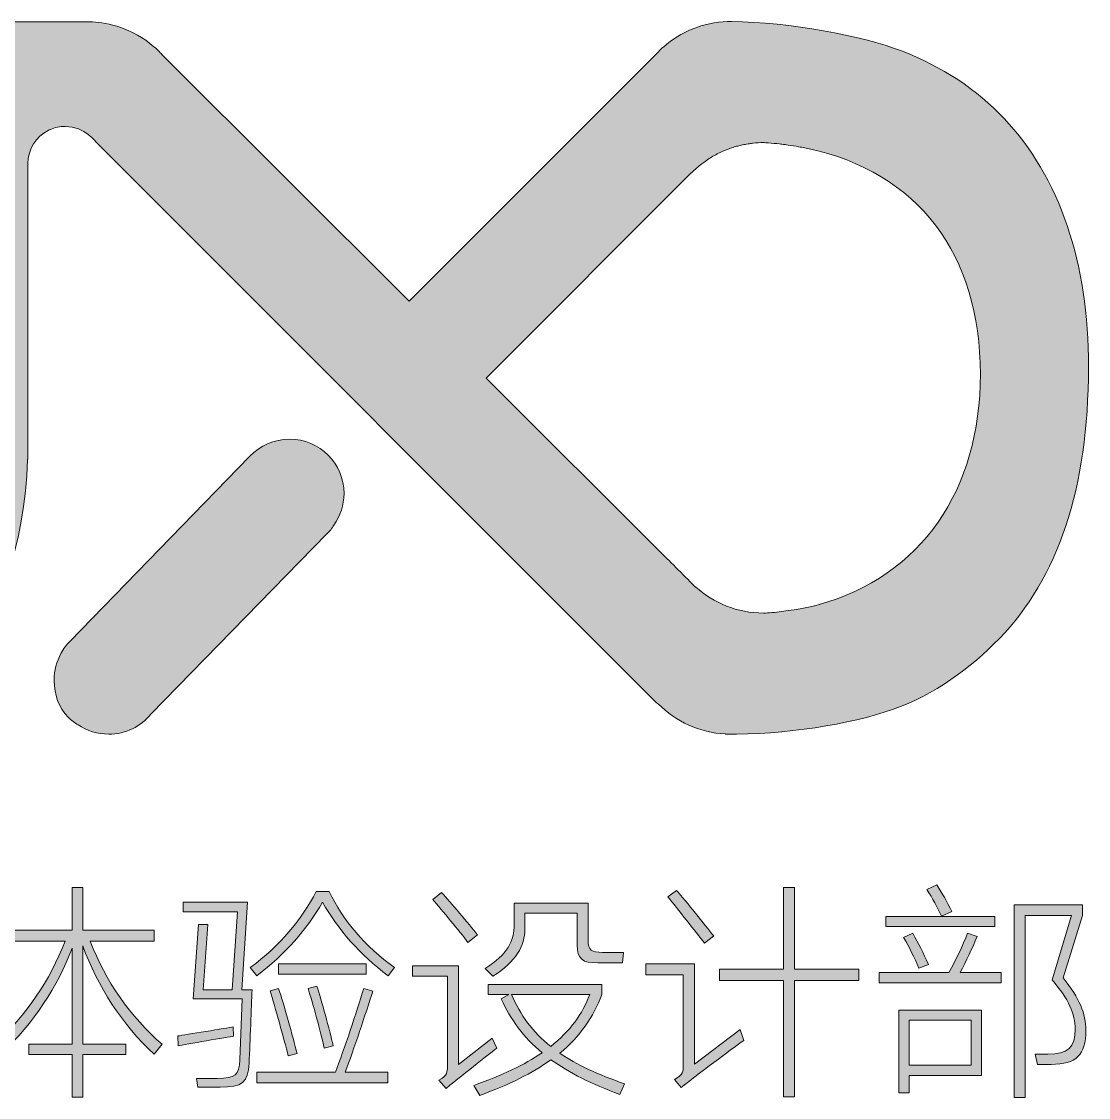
# Model space of a CAD drawing. Extents: x 96704 to 336282, y 34580 to 122302.
# Drawn here: x 186195 to 187208, y 65577 to 66597 of the extents above; entities that cross this region are included whole.
import ezdxf

# ---------------------------------------------------------------- set-up
doc = ezdxf.new("R2010")
doc.units = 0
doc.header["$LTSCALE"] = 1000
doc.header["$MEASUREMENT"] = 0
doc.layers.add('_U+56FE_U+5C42 1', color=7, linetype='Continuous')

# ---------------------------------------------------------------- blocks, each defined once
blk = doc.blocks.new('block 3')
at = {"layer": '_U+56FE_U+5C42 1'}
h = blk.add_hatch(color=251, dxfattribs=at)
h.dxf.hatch_style = 2
edge = h.paths.add_edge_path()
edge.add_spline(control_points=[(94.474, -162.055), (94.179, -162.605), (93.86, -163.107), (93.518, -163.545), (93.518, -163.545), (93.359, -163.13), (93.359, -163.13), (94.044, -162.23), (94.713, -160.851), (95.12, -159.481), (95.12, -159.481), (95.494, -159.545), (95.494, -159.545), (95.311, -160.15), (95.096, -160.748), (94.841, -161.306), (94.841, -161.306), (94.841, -166.525), (94.841, -166.525), (94.841, -166.525), (94.474, -166.525), (94.474, -166.525), (94.474, -166.525), (94.474, -162.055), (94.474, -162.055)], knot_values=[0, 0, 0, 0, 1, 1, 1, 2, 2, 2, 3, 3, 3, 4, 4, 4, 5, 5, 5, 6, 6, 6, 7, 7, 7, 8, 8, 8, 8], degree=3, periodic=0)
edge = h.paths.add_edge_path()
edge.add_spline(control_points=[(97.709, -165.115), (97.709, -165.115), (96.227, -165.115), (96.227, -165.115), (96.227, -165.115), (96.227, -164.764), (96.227, -164.764), (96.227, -164.764), (97.709, -164.764), (97.709, -164.764), (97.709, -164.764), (97.709, -161.481), (97.709, -161.481), (97.199, -162.844), (96.442, -163.975), (95.271, -165.123), (95.271, -165.123), (95.048, -164.788), (95.048, -164.788), (96.187, -163.728), (96.936, -162.612), (97.47, -161.25), (97.47, -161.25), (95.462, -161.25), (95.462, -161.25), (95.462, -161.25), (95.462, -160.875), (95.462, -160.875), (95.462, -160.875), (97.709, -160.875), (97.709, -160.875), (97.709, -160.875), (97.709, -159.409), (97.709, -159.409), (97.709, -159.409), (98.076, -159.409), (98.076, -159.409), (98.076, -159.409), (98.076, -160.875), (98.076, -160.875), (98.076, -160.875), (100.514, -160.875), (100.514, -160.875), (100.514, -160.875), (100.514, -161.25), (100.514, -161.25), (100.514, -161.25), (98.331, -161.25), (98.331, -161.25), (98.849, -162.612), (99.709, -163.832), (100.785, -164.772), (100.785, -164.772), (100.514, -165.107), (100.514, -165.107), (99.43, -164.111), (98.57, -162.78), (98.076, -161.409), (98.076, -161.409), (98.076, -164.764), (98.076, -164.764), (98.076, -164.764), (99.542, -164.764), (99.542, -164.764), (99.542, -164.764), (99.542, -165.115), (99.542, -165.115), (99.542, -165.115), (98.076, -165.115), (98.076, -165.115), (98.076, -165.115), (98.076, -166.581), (98.076, -166.581), (98.076, -166.581), (97.709, -166.581), (97.709, -166.581), (97.709, -166.581), (97.709, -165.115), (97.709, -165.115)], knot_values=[0, 0, 0, 0, 1, 1, 1, 2, 2, 2, 3, 3, 3, 4, 4, 4, 5, 5, 5, 6, 6, 6, 7, 7, 7, 8, 8, 8, 9, 9, 9, 10, 10, 10, 11, 11, 11, 12, 12, 12, 13, 13, 13, 14, 14, 14, 15, 15, 15, 16, 16, 16, 17, 17, 17, 18, 18, 18, 19, 19, 19, 20, 20, 20, 21, 21, 21, 22, 22, 22, 23, 23, 23, 24, 24, 24, 25, 25, 25, 26, 26, 26, 26], degree=3, periodic=0)
h = blk.add_hatch(color=251, dxfattribs=at)
h.dxf.hatch_style = 2
edge = h.paths.add_edge_path()
edge.add_spline(control_points=[(101.335, -164.82), (101.335, -164.82), (101.319, -164.485), (101.319, -164.485), (101.558, -164.453), (103.017, -164.214), (103.216, -164.174), (103.216, -164.174), (103.232, -164.493), (103.232, -164.493), (103.056, -164.517), (101.566, -164.78), (101.335, -164.82)], knot_values=[0, 0, 0, 0, 1, 1, 1, 2, 2, 2, 3, 3, 3, 4, 4, 4, 4], degree=3, periodic=0)
edge = h.paths.add_edge_path()
edge.add_spline(control_points=[(102.682, -165.935), (103.28, -165.935), (103.431, -165.824), (103.439, -165.306), (103.439, -165.306), (103.527, -163.218), (103.527, -163.218), (103.527, -163.218), (101.853, -163.218), (101.853, -163.218), (101.853, -163.218), (102.028, -160.676), (102.028, -160.676), (102.028, -160.676), (102.347, -160.676), (102.347, -160.676), (102.347, -160.676), (102.188, -162.907), (102.188, -162.907), (102.188, -162.907), (103.184, -162.907), (103.184, -162.907), (103.184, -162.907), (103.367, -160.246), (103.367, -160.246), (103.367, -160.246), (101.503, -160.246), (101.503, -160.246), (101.503, -160.246), (101.503, -159.919), (101.503, -159.919), (101.503, -159.919), (103.702, -159.919), (103.702, -159.919), (103.702, -159.919), (103.511, -162.907), (103.511, -162.907), (103.511, -162.907), (103.861, -162.907), (103.861, -162.907), (103.837, -163.505), (103.797, -164.652), (103.758, -165.417), (103.734, -166.079), (103.519, -166.238), (102.77, -166.238), (102.77, -166.238), (102.013, -166.238), (102.013, -166.238), (102.013, -166.238), (101.957, -165.935), (101.957, -165.935), (101.957, -165.935), (102.682, -165.935), (102.682, -165.935)], knot_values=[0, 0, 0, 0, 1, 1, 1, 2, 2, 2, 3, 3, 3, 4, 4, 4, 5, 5, 5, 6, 6, 6, 7, 7, 7, 8, 8, 8, 9, 9, 9, 10, 10, 10, 11, 11, 11, 12, 12, 12, 13, 13, 13, 14, 14, 14, 15, 15, 15, 16, 16, 16, 17, 17, 17, 18, 18, 18, 18], degree=3, periodic=0)
edge = h.paths.add_edge_path()
edge.add_spline(control_points=[(106.268, -159.919), (105.718, -160.86), (105.009, -161.688), (104.021, -162.429), (104.021, -162.429), (103.797, -162.15), (103.797, -162.15), (104.817, -161.393), (105.559, -160.525), (106.053, -159.545), (106.053, -159.545), (106.491, -159.545), (106.491, -159.545), (106.977, -160.565), (107.726, -161.417), (108.73, -162.15), (108.73, -162.15), (108.515, -162.429), (108.515, -162.429), (107.535, -161.696), (106.818, -160.867), (106.268, -159.919)], knot_values=[0, 0, 0, 0, 1, 1, 1, 2, 2, 2, 3, 3, 3, 4, 4, 4, 5, 5, 5, 6, 6, 6, 7, 7, 7, 7], degree=3, periodic=0)
edge = h.paths.add_edge_path()
edge.add_spline(control_points=[(107.049, -165.728), (107.049, -165.728), (108.507, -165.728), (108.507, -165.728), (108.507, -165.728), (108.507, -166.087), (108.507, -166.087), (108.507, -166.087), (104.021, -166.087), (104.021, -166.087), (104.021, -166.087), (104.021, -165.728), (104.021, -165.728), (104.021, -165.728), (106.714, -165.728), (106.714, -165.728), (107.017, -164.907), (107.431, -163.688), (107.678, -162.859), (107.678, -162.859), (107.989, -162.955), (107.989, -162.955), (107.742, -163.72), (107.336, -164.947), (107.049, -165.728)], knot_values=[0, 0, 0, 0, 1, 1, 1, 2, 2, 2, 3, 3, 3, 4, 4, 4, 5, 5, 5, 6, 6, 6, 7, 7, 7, 8, 8, 8, 8], degree=3, periodic=0)
edge = h.paths.add_edge_path()
edge.add_spline(control_points=[(104.483, -162.947), (104.483, -162.947), (104.77, -162.859), (104.77, -162.859), (104.945, -163.409), (105.256, -164.501), (105.399, -165.083), (105.399, -165.083), (105.096, -165.17), (105.096, -165.17), (104.953, -164.581), (104.642, -163.489), (104.483, -162.947)], knot_values=[0, 0, 0, 0, 1, 1, 1, 2, 2, 2, 3, 3, 3, 4, 4, 4, 4], degree=3, periodic=0)
h.paths.add_polyline_path([(104.77, -162.373), (104.77, -162.023), (107.766, -162.023), (107.766, -162.373)])
edge = h.paths.add_edge_path()
edge.add_spline(control_points=[(105.774, -162.859), (105.774, -162.859), (106.077, -162.78), (106.077, -162.78), (106.236, -163.266), (106.507, -164.278), (106.634, -164.82), (106.634, -164.82), (106.331, -164.899), (106.331, -164.899), (106.204, -164.358), (105.941, -163.369), (105.774, -162.859)], knot_values=[0, 0, 0, 0, 1, 1, 1, 2, 2, 2, 3, 3, 3, 4, 4, 4, 4], degree=3, periodic=0)
h = blk.add_hatch(color=251, dxfattribs=at)
h.dxf.hatch_style = 2
edge = h.paths.add_edge_path()
edge.add_spline(control_points=[(118.532, -166.246), (118.532, -166.246), (118.293, -165.975), (118.293, -165.975), (118.596, -165.824), (118.596, -165.68), (118.596, -165.505), (118.596, -165.505), (118.596, -162.397), (118.596, -162.397), (118.596, -162.397), (117.321, -162.397), (117.321, -162.397), (117.321, -162.397), (117.321, -162.023), (117.321, -162.023), (117.321, -162.023), (118.978, -162.023), (118.978, -162.023), (118.978, -162.023), (118.978, -165.449), (118.978, -165.449), (118.978, -165.449), (120.54, -164.27), (120.54, -164.27), (120.54, -164.27), (120.667, -164.637), (120.667, -164.637), (120.42, -164.82), (119.305, -165.625), (118.532, -166.246)], knot_values=[0, 0, 0, 0, 1, 1, 1, 2, 2, 2, 3, 3, 3, 4, 4, 4, 5, 5, 5, 6, 6, 6, 7, 7, 7, 8, 8, 8, 9, 9, 9, 10, 10, 10, 10], degree=3, periodic=0)
edge = h.paths.add_edge_path()
edge.add_spline(control_points=[(118.07, -159.736), (118.07, -159.736), (118.372, -159.513), (118.372, -159.513), (118.699, -159.887), (119.337, -160.692), (119.639, -161.067), (119.639, -161.067), (119.321, -161.314), (119.321, -161.314), (119.034, -160.947), (118.396, -160.126), (118.07, -159.736)], knot_values=[0, 0, 0, 0, 1, 1, 1, 2, 2, 2, 3, 3, 3, 4, 4, 4, 4], degree=3, periodic=0)
h.paths.add_polyline_path([(122.022, -162.589), (119.839, -162.589), (119.839, -162.206), (122.022, -162.206), (122.022, -159.409), (122.405, -159.409), (122.405, -162.206), (124.604, -162.206), (124.604, -162.589), (122.405, -162.589), (122.405, -166.565), (122.022, -166.565)])
h = blk.add_hatch(color=251, dxfattribs=at)
h.dxf.hatch_style = 2
edge = h.paths.add_edge_path()
edge.add_spline(control_points=[(128.062, -162.318), (128.062, -162.318), (129.465, -162.318), (129.465, -162.318), (129.465, -162.318), (129.465, -162.676), (129.465, -162.676), (129.465, -162.676), (125.289, -162.676), (125.289, -162.676), (125.289, -162.676), (125.289, -162.318), (125.289, -162.318), (125.289, -162.318), (127.68, -162.318), (127.68, -162.318), (127.911, -161.895), (128.15, -161.393), (128.317, -160.979), (128.317, -160.979), (128.644, -161.09), (128.644, -161.09), (128.477, -161.481), (128.27, -161.919), (128.062, -162.318)], knot_values=[0, 0, 0, 0, 1, 1, 1, 2, 2, 2, 3, 3, 3, 4, 4, 4, 5, 5, 5, 6, 6, 6, 7, 7, 7, 8, 8, 8, 8], degree=3, periodic=0)
h.paths.add_polyline_path([(125.52, -160.748), (125.52, -160.405), (129.25, -160.405), (129.25, -160.748)])
h.paths.add_polyline_path([(125.967, -163.601), (128.795, -163.601), (128.795, -165.84), (126.317, -165.84), (126.317, -166.429), (125.967, -166.429)])
edge = h.paths.add_edge_path()
edge.add_spline(control_points=[(126.126, -161.122), (126.126, -161.122), (126.445, -160.979), (126.445, -160.979), (126.628, -161.314), (126.803, -161.656), (126.979, -162.039), (126.979, -162.039), (126.652, -162.166), (126.652, -162.166), (126.493, -161.8), (126.325, -161.457), (126.126, -161.122)], knot_values=[0, 0, 0, 0, 1, 1, 1, 2, 2, 2, 3, 3, 3, 4, 4, 4, 4], degree=3, periodic=0)
h.paths.add_polyline_path([(126.317, -165.489), (128.437, -165.489), (128.437, -163.943), (126.317, -163.943)])
edge = h.paths.add_edge_path()
edge.add_spline(control_points=[(126.923, -159.481), (126.923, -159.481), (127.266, -159.321), (127.266, -159.321), (127.457, -159.632), (127.616, -159.903), (127.776, -160.238), (127.776, -160.238), (127.425, -160.397), (127.425, -160.397), (127.282, -160.079), (127.122, -159.8), (126.923, -159.481)], knot_values=[0, 0, 0, 0, 1, 1, 1, 2, 2, 2, 3, 3, 3, 4, 4, 4, 4], degree=3, periodic=0)
edge = h.paths.add_edge_path()
edge.add_spline(control_points=[(129.911, -160.007), (129.911, -160.007), (132.246, -160.007), (132.246, -160.007), (132.246, -160.007), (132.246, -160.373), (132.246, -160.373), (132.246, -160.373), (131.584, -162.501), (131.584, -162.501), (132.15, -163.218), (132.357, -163.712), (132.357, -164.302), (132.357, -165.131), (132.031, -165.457), (131.17, -165.457), (131.17, -165.457), (130.708, -165.457), (130.708, -165.457), (130.708, -165.457), (130.628, -165.107), (130.628, -165.107), (130.628, -165.107), (131.059, -165.107), (131.059, -165.107), (131.744, -165.107), (131.991, -164.876), (131.991, -164.254), (131.991, -163.728), (131.768, -163.234), (131.21, -162.573), (131.21, -162.573), (131.863, -160.373), (131.863, -160.373), (131.863, -160.373), (130.278, -160.373), (130.278, -160.373), (130.278, -160.373), (130.278, -166.589), (130.278, -166.589), (130.278, -166.589), (129.911, -166.589), (129.911, -166.589), (129.911, -166.589), (129.911, -160.007), (129.911, -160.007)], knot_values=[0, 0, 0, 0, 1, 1, 1, 2, 2, 2, 3, 3, 3, 4, 4, 4, 5, 5, 5, 6, 6, 6, 7, 7, 7, 8, 8, 8, 9, 9, 9, 10, 10, 10, 11, 11, 11, 12, 12, 12, 13, 13, 13, 14, 14, 14, 15, 15, 15, 15], degree=3, periodic=0)
h = blk.add_hatch(color=251, dxfattribs=at)
h.dxf.hatch_style = 2
edge = h.paths.add_edge_path()
edge.add_spline(control_points=[(110.491, -166.278), (110.491, -166.278), (110.244, -165.999), (110.244, -165.999), (110.539, -165.848), (110.539, -165.704), (110.539, -165.537), (110.539, -165.537), (110.539, -162.445), (110.539, -162.445), (110.539, -162.445), (109.344, -162.445), (109.344, -162.445), (109.344, -162.445), (109.344, -162.095), (109.344, -162.095), (109.344, -162.095), (110.922, -162.095), (110.922, -162.095), (110.922, -162.095), (110.922, -165.465), (110.922, -165.465), (110.922, -165.465), (112.069, -164.565), (112.069, -164.565), (112.069, -164.565), (112.228, -164.899), (112.228, -164.899), (112.053, -165.035), (111.185, -165.72), (110.491, -166.278)], knot_values=[0, 0, 0, 0, 1, 1, 1, 2, 2, 2, 3, 3, 3, 4, 4, 4, 5, 5, 5, 6, 6, 6, 7, 7, 7, 8, 8, 8, 9, 9, 9, 10, 10, 10, 10], degree=3, periodic=0)
edge = h.paths.add_edge_path()
edge.add_spline(control_points=[(110.037, -159.824), (110.037, -159.824), (110.34, -159.584), (110.34, -159.584), (110.651, -159.927), (111.256, -160.644), (111.567, -161.035), (111.567, -161.035), (111.24, -161.29), (111.24, -161.29), (110.954, -160.907), (110.348, -160.182), (110.037, -159.824)], knot_values=[0, 0, 0, 0, 1, 1, 1, 2, 2, 2, 3, 3, 3, 4, 4, 4, 4], degree=3, periodic=0)
edge = h.paths.add_edge_path()
edge.add_spline(control_points=[(115.814, -162.732), (115.814, -162.732), (115.814, -163.075), (115.814, -163.075), (115.527, -163.84), (115.073, -164.501), (114.38, -165.075), (114.954, -165.473), (115.679, -165.808), (116.587, -166.119), (116.587, -166.119), (116.428, -166.485), (116.428, -166.485), (115.48, -166.143), (114.707, -165.752), (114.077, -165.298), (113.448, -165.752), (112.651, -166.151), (111.647, -166.517), (111.647, -166.517), (111.44, -166.174), (111.44, -166.174), (112.396, -165.84), (113.169, -165.473), (113.774, -165.059), (113.145, -164.533), (112.691, -163.927), (112.38, -163.218), (112.38, -163.218), (112.635, -163.067), (112.635, -163.067), (112.635, -163.067), (111.934, -163.067), (111.934, -163.067), (111.934, -163.067), (111.934, -162.732), (111.934, -162.732), (111.934, -162.732), (115.814, -162.732), (115.814, -162.732)], knot_values=[0, 0, 0, 0, 1, 1, 1, 2, 2, 2, 3, 3, 3, 4, 4, 4, 5, 5, 5, 6, 6, 6, 7, 7, 7, 8, 8, 8, 9, 9, 9, 10, 10, 10, 11, 11, 11, 12, 12, 12, 13, 13, 13, 13], degree=3, periodic=0)
edge = h.paths.add_edge_path()
edge.add_spline(control_points=[(115.679, -161.983), (115.161, -161.999), (114.97, -161.863), (114.97, -161.37), (114.97, -161.37), (114.97, -160.286), (114.97, -160.286), (114.97, -160.286), (113.185, -160.286), (113.185, -160.286), (113.185, -160.286), (113.185, -160.828), (113.185, -160.828), (113.185, -161.401), (112.882, -161.951), (112.093, -162.445), (112.093, -162.445), (111.83, -162.182), (111.83, -162.182), (112.595, -161.688), (112.818, -161.274), (112.818, -160.668), (112.818, -160.668), (112.818, -159.951), (112.818, -159.951), (112.818, -159.951), (115.344, -159.951), (115.344, -159.951), (115.344, -159.951), (115.344, -161.21), (115.344, -161.21), (115.344, -161.561), (115.464, -161.632), (115.838, -161.632), (115.838, -161.632), (116.555, -161.632), (116.555, -161.632), (116.555, -161.632), (116.516, -161.983), (116.516, -161.983), (116.516, -161.983), (115.679, -161.983), (115.679, -161.983)], knot_values=[0, 0, 0, 0, 1, 1, 1, 2, 2, 2, 3, 3, 3, 4, 4, 4, 5, 5, 5, 6, 6, 6, 7, 7, 7, 8, 8, 8, 9, 9, 9, 10, 10, 10, 11, 11, 11, 12, 12, 12, 13, 13, 13, 14, 14, 14, 14], degree=3, periodic=0)
edge = h.paths.add_edge_path()
edge.add_spline(control_points=[(114.069, -164.844), (114.731, -164.326), (115.153, -163.736), (115.4, -163.067), (115.4, -163.067), (112.723, -163.067), (112.723, -163.067), (113.025, -163.768), (113.456, -164.35), (114.069, -164.844)], knot_values=[0, 0, 0, 0, 1, 1, 1, 2, 2, 2, 3, 3, 3, 3], degree=3, periodic=0)
at = {"layer": '_U+56FE_U+5C42 1', "lineweight": 0}
for points in [[(122.022, -162.589), (119.839, -162.589), (119.839, -162.206), (122.022, -162.206), (122.022, -159.409), (122.405, -159.409), (122.405, -162.206), (124.604, -162.206), (124.604, -162.589), (122.405, -162.589), (122.405, -166.565), (122.022, -166.565), (122.022, -162.589)], [(125.52, -160.748), (125.52, -160.405), (129.25, -160.405), (129.25, -160.748), (125.52, -160.748)], [(104.77, -162.373), (104.77, -162.023), (107.766, -162.023), (107.766, -162.373), (104.77, -162.373)], [(125.967, -163.601), (128.795, -163.601), (128.795, -165.84), (126.317, -165.84), (126.317, -166.429), (125.967, -166.429), (125.967, -163.601)], [(126.317, -165.489), (128.437, -165.489), (128.437, -163.943), (126.317, -163.943), (126.317, -165.489)]]:
    blk.add_lwpolyline(points, dxfattribs=at)
for points, knots in [([(97.709, -165.115), (97.709, -165.115), (96.227, -165.115), (96.227, -165.115), (96.227, -165.115), (96.227, -164.764), (96.227, -164.764), (96.227, -164.764), (97.709, -164.764), (97.709, -164.764), (97.709, -164.764), (97.709, -161.481), (97.709, -161.481), (97.199, -162.844), (96.442, -163.975), (95.271, -165.123), (95.271, -165.123), (95.048, -164.788), (95.048, -164.788), (96.187, -163.728), (96.936, -162.612), (97.47, -161.25), (97.47, -161.25), (95.462, -161.25), (95.462, -161.25), (95.462, -161.25), (95.462, -160.875), (95.462, -160.875), (95.462, -160.875), (97.709, -160.875), (97.709, -160.875), (97.709, -160.875), (97.709, -159.409), (97.709, -159.409), (97.709, -159.409), (98.076, -159.409), (98.076, -159.409), (98.076, -159.409), (98.076, -160.875), (98.076, -160.875), (98.076, -160.875), (100.514, -160.875), (100.514, -160.875), (100.514, -160.875), (100.514, -161.25), (100.514, -161.25), (100.514, -161.25), (98.331, -161.25), (98.331, -161.25), (98.849, -162.612), (99.709, -163.832), (100.785, -164.772), (100.785, -164.772), (100.514, -165.107), (100.514, -165.107), (99.43, -164.111), (98.57, -162.78), (98.076, -161.409), (98.076, -161.409), (98.076, -164.764), (98.076, -164.764), (98.076, -164.764), (99.542, -164.764), (99.542, -164.764), (99.542, -164.764), (99.542, -165.115), (99.542, -165.115), (99.542, -165.115), (98.076, -165.115), (98.076, -165.115), (98.076, -165.115), (98.076, -166.581), (98.076, -166.581), (98.076, -166.581), (97.709, -166.581), (97.709, -166.581), (97.709, -166.581), (97.709, -165.115), (97.709, -165.115)], [0, 0, 0, 0, 1, 1, 1, 2, 2, 2, 3, 3, 3, 4, 4, 4, 5, 5, 5, 6, 6, 6, 7, 7, 7, 8, 8, 8, 9, 9, 9, 10, 10, 10, 11, 11, 11, 12, 12, 12, 13, 13, 13, 14, 14, 14, 15, 15, 15, 16, 16, 16, 17, 17, 17, 18, 18, 18, 19, 19, 19, 20, 20, 20, 21, 21, 21, 22, 22, 22, 23, 23, 23, 24, 24, 24, 25, 25, 25, 26, 26, 26, 26]), ([(106.268, -159.919), (105.718, -160.86), (105.009, -161.688), (104.021, -162.429), (104.021, -162.429), (103.797, -162.15), (103.797, -162.15), (104.817, -161.393), (105.559, -160.525), (106.053, -159.545), (106.053, -159.545), (106.491, -159.545), (106.491, -159.545), (106.977, -160.565), (107.726, -161.417), (108.73, -162.15), (108.73, -162.15), (108.515, -162.429), (108.515, -162.429), (107.535, -161.696), (106.818, -160.867), (106.268, -159.919)], [0, 0, 0, 0, 1, 1, 1, 2, 2, 2, 3, 3, 3, 4, 4, 4, 5, 5, 5, 6, 6, 6, 7, 7, 7, 7]), ([(118.07, -159.736), (118.07, -159.736), (118.372, -159.513), (118.372, -159.513), (118.699, -159.887), (119.337, -160.692), (119.639, -161.067), (119.639, -161.067), (119.321, -161.314), (119.321, -161.314), (119.034, -160.947), (118.396, -160.126), (118.07, -159.736)], [0, 0, 0, 0, 1, 1, 1, 2, 2, 2, 3, 3, 3, 4, 4, 4, 4]), ([(126.923, -159.481), (126.923, -159.481), (127.266, -159.321), (127.266, -159.321), (127.457, -159.632), (127.616, -159.903), (127.776, -160.238), (127.776, -160.238), (127.425, -160.397), (127.425, -160.397), (127.282, -160.079), (127.122, -159.8), (126.923, -159.481)], [0, 0, 0, 0, 1, 1, 1, 2, 2, 2, 3, 3, 3, 4, 4, 4, 4]), ([(102.682, -165.935), (103.28, -165.935), (103.431, -165.824), (103.439, -165.306), (103.439, -165.306), (103.527, -163.218), (103.527, -163.218), (103.527, -163.218), (101.853, -163.218), (101.853, -163.218), (101.853, -163.218), (102.028, -160.676), (102.028, -160.676), (102.028, -160.676), (102.347, -160.676), (102.347, -160.676), (102.347, -160.676), (102.188, -162.907), (102.188, -162.907), (102.188, -162.907), (103.184, -162.907), (103.184, -162.907), (103.184, -162.907), (103.367, -160.246), (103.367, -160.246), (103.367, -160.246), (101.503, -160.246), (101.503, -160.246), (101.503, -160.246), (101.503, -159.919), (101.503, -159.919), (101.503, -159.919), (103.702, -159.919), (103.702, -159.919), (103.702, -159.919), (103.511, -162.907), (103.511, -162.907), (103.511, -162.907), (103.861, -162.907), (103.861, -162.907), (103.837, -163.505), (103.797, -164.652), (103.758, -165.417), (103.734, -166.079), (103.519, -166.238), (102.77, -166.238), (102.77, -166.238), (102.013, -166.238), (102.013, -166.238), (102.013, -166.238), (101.957, -165.935), (101.957, -165.935), (101.957, -165.935), (102.682, -165.935), (102.682, -165.935)], [0, 0, 0, 0, 1, 1, 1, 2, 2, 2, 3, 3, 3, 4, 4, 4, 5, 5, 5, 6, 6, 6, 7, 7, 7, 8, 8, 8, 9, 9, 9, 10, 10, 10, 11, 11, 11, 12, 12, 12, 13, 13, 13, 14, 14, 14, 15, 15, 15, 16, 16, 16, 17, 17, 17, 18, 18, 18, 18]), ([(110.037, -159.824), (110.037, -159.824), (110.34, -159.584), (110.34, -159.584), (110.651, -159.927), (111.256, -160.644), (111.567, -161.035), (111.567, -161.035), (111.24, -161.29), (111.24, -161.29), (110.954, -160.907), (110.348, -160.182), (110.037, -159.824)], [0, 0, 0, 0, 1, 1, 1, 2, 2, 2, 3, 3, 3, 4, 4, 4, 4]), ([(115.679, -161.983), (115.161, -161.999), (114.97, -161.863), (114.97, -161.37), (114.97, -161.37), (114.97, -160.286), (114.97, -160.286), (114.97, -160.286), (113.185, -160.286), (113.185, -160.286), (113.185, -160.286), (113.185, -160.828), (113.185, -160.828), (113.185, -161.401), (112.882, -161.951), (112.093, -162.445), (112.093, -162.445), (111.83, -162.182), (111.83, -162.182), (112.595, -161.688), (112.818, -161.274), (112.818, -160.668), (112.818, -160.668), (112.818, -159.951), (112.818, -159.951), (112.818, -159.951), (115.344, -159.951), (115.344, -159.951), (115.344, -159.951), (115.344, -161.21), (115.344, -161.21), (115.344, -161.561), (115.464, -161.632), (115.838, -161.632), (115.838, -161.632), (116.555, -161.632), (116.555, -161.632), (116.555, -161.632), (116.516, -161.983), (116.516, -161.983), (116.516, -161.983), (115.679, -161.983), (115.679, -161.983)], [0, 0, 0, 0, 1, 1, 1, 2, 2, 2, 3, 3, 3, 4, 4, 4, 5, 5, 5, 6, 6, 6, 7, 7, 7, 8, 8, 8, 9, 9, 9, 10, 10, 10, 11, 11, 11, 12, 12, 12, 13, 13, 13, 14, 14, 14, 14]), ([(129.911, -160.007), (129.911, -160.007), (132.246, -160.007), (132.246, -160.007), (132.246, -160.007), (132.246, -160.373), (132.246, -160.373), (132.246, -160.373), (131.584, -162.501), (131.584, -162.501), (132.15, -163.218), (132.357, -163.712), (132.357, -164.302), (132.357, -165.131), (132.031, -165.457), (131.17, -165.457), (131.17, -165.457), (130.708, -165.457), (130.708, -165.457), (130.708, -165.457), (130.628, -165.107), (130.628, -165.107), (130.628, -165.107), (131.059, -165.107), (131.059, -165.107), (131.744, -165.107), (131.991, -164.876), (131.991, -164.254), (131.991, -163.728), (131.768, -163.234), (131.21, -162.573), (131.21, -162.573), (131.863, -160.373), (131.863, -160.373), (131.863, -160.373), (130.278, -160.373), (130.278, -160.373), (130.278, -160.373), (130.278, -166.589), (130.278, -166.589), (130.278, -166.589), (129.911, -166.589), (129.911, -166.589), (129.911, -166.589), (129.911, -160.007), (129.911, -160.007)], [0, 0, 0, 0, 1, 1, 1, 2, 2, 2, 3, 3, 3, 4, 4, 4, 5, 5, 5, 6, 6, 6, 7, 7, 7, 8, 8, 8, 9, 9, 9, 10, 10, 10, 11, 11, 11, 12, 12, 12, 13, 13, 13, 14, 14, 14, 15, 15, 15, 15]), ([(128.062, -162.318), (128.062, -162.318), (129.465, -162.318), (129.465, -162.318), (129.465, -162.318), (129.465, -162.676), (129.465, -162.676), (129.465, -162.676), (125.289, -162.676), (125.289, -162.676), (125.289, -162.676), (125.289, -162.318), (125.289, -162.318), (125.289, -162.318), (127.68, -162.318), (127.68, -162.318), (127.911, -161.895), (128.15, -161.393), (128.317, -160.979), (128.317, -160.979), (128.644, -161.09), (128.644, -161.09), (128.477, -161.481), (128.27, -161.919), (128.062, -162.318)], [0, 0, 0, 0, 1, 1, 1, 2, 2, 2, 3, 3, 3, 4, 4, 4, 5, 5, 5, 6, 6, 6, 7, 7, 7, 8, 8, 8, 8]), ([(126.126, -161.122), (126.126, -161.122), (126.445, -160.979), (126.445, -160.979), (126.628, -161.314), (126.803, -161.656), (126.979, -162.039), (126.979, -162.039), (126.652, -162.166), (126.652, -162.166), (126.493, -161.8), (126.325, -161.457), (126.126, -161.122)], [0, 0, 0, 0, 1, 1, 1, 2, 2, 2, 3, 3, 3, 4, 4, 4, 4]), ([(110.491, -166.278), (110.491, -166.278), (110.244, -165.999), (110.244, -165.999), (110.539, -165.848), (110.539, -165.704), (110.539, -165.537), (110.539, -165.537), (110.539, -162.445), (110.539, -162.445), (110.539, -162.445), (109.344, -162.445), (109.344, -162.445), (109.344, -162.445), (109.344, -162.095), (109.344, -162.095), (109.344, -162.095), (110.922, -162.095), (110.922, -162.095), (110.922, -162.095), (110.922, -165.465), (110.922, -165.465), (110.922, -165.465), (112.069, -164.565), (112.069, -164.565), (112.069, -164.565), (112.228, -164.899), (112.228, -164.899), (112.053, -165.035), (111.185, -165.72), (110.491, -166.278)], [0, 0, 0, 0, 1, 1, 1, 2, 2, 2, 3, 3, 3, 4, 4, 4, 5, 5, 5, 6, 6, 6, 7, 7, 7, 8, 8, 8, 9, 9, 9, 10, 10, 10, 10]), ([(118.532, -166.246), (118.532, -166.246), (118.293, -165.975), (118.293, -165.975), (118.596, -165.824), (118.596, -165.68), (118.596, -165.505), (118.596, -165.505), (118.596, -162.397), (118.596, -162.397), (118.596, -162.397), (117.321, -162.397), (117.321, -162.397), (117.321, -162.397), (117.321, -162.023), (117.321, -162.023), (117.321, -162.023), (118.978, -162.023), (118.978, -162.023), (118.978, -162.023), (118.978, -165.449), (118.978, -165.449), (118.978, -165.449), (120.54, -164.27), (120.54, -164.27), (120.54, -164.27), (120.667, -164.637), (120.667, -164.637), (120.42, -164.82), (119.305, -165.625), (118.532, -166.246)], [0, 0, 0, 0, 1, 1, 1, 2, 2, 2, 3, 3, 3, 4, 4, 4, 5, 5, 5, 6, 6, 6, 7, 7, 7, 8, 8, 8, 9, 9, 9, 10, 10, 10, 10]), ([(107.049, -165.728), (107.049, -165.728), (108.507, -165.728), (108.507, -165.728), (108.507, -165.728), (108.507, -166.087), (108.507, -166.087), (108.507, -166.087), (104.021, -166.087), (104.021, -166.087), (104.021, -166.087), (104.021, -165.728), (104.021, -165.728), (104.021, -165.728), (106.714, -165.728), (106.714, -165.728), (107.017, -164.907), (107.431, -163.688), (107.678, -162.859), (107.678, -162.859), (107.989, -162.955), (107.989, -162.955), (107.742, -163.72), (107.336, -164.947), (107.049, -165.728)], [0, 0, 0, 0, 1, 1, 1, 2, 2, 2, 3, 3, 3, 4, 4, 4, 5, 5, 5, 6, 6, 6, 7, 7, 7, 8, 8, 8, 8]), ([(104.483, -162.947), (104.483, -162.947), (104.77, -162.859), (104.77, -162.859), (104.945, -163.409), (105.256, -164.501), (105.399, -165.083), (105.399, -165.083), (105.096, -165.17), (105.096, -165.17), (104.953, -164.581), (104.642, -163.489), (104.483, -162.947)], [0, 0, 0, 0, 1, 1, 1, 2, 2, 2, 3, 3, 3, 4, 4, 4, 4]), ([(105.774, -162.859), (105.774, -162.859), (106.077, -162.78), (106.077, -162.78), (106.236, -163.266), (106.507, -164.278), (106.634, -164.82), (106.634, -164.82), (106.331, -164.899), (106.331, -164.899), (106.204, -164.358), (105.941, -163.369), (105.774, -162.859)], [0, 0, 0, 0, 1, 1, 1, 2, 2, 2, 3, 3, 3, 4, 4, 4, 4]), ([(115.814, -162.732), (115.814, -162.732), (115.814, -163.075), (115.814, -163.075), (115.527, -163.84), (115.073, -164.501), (114.38, -165.075), (114.954, -165.473), (115.679, -165.808), (116.587, -166.119), (116.587, -166.119), (116.428, -166.485), (116.428, -166.485), (115.48, -166.143), (114.707, -165.752), (114.077, -165.298), (113.448, -165.752), (112.651, -166.151), (111.647, -166.517), (111.647, -166.517), (111.44, -166.174), (111.44, -166.174), (112.396, -165.84), (113.169, -165.473), (113.774, -165.059), (113.145, -164.533), (112.691, -163.927), (112.38, -163.218), (112.38, -163.218), (112.635, -163.067), (112.635, -163.067), (112.635, -163.067), (111.934, -163.067), (111.934, -163.067), (111.934, -163.067), (111.934, -162.732), (111.934, -162.732), (111.934, -162.732), (115.814, -162.732), (115.814, -162.732)], [0, 0, 0, 0, 1, 1, 1, 2, 2, 2, 3, 3, 3, 4, 4, 4, 5, 5, 5, 6, 6, 6, 7, 7, 7, 8, 8, 8, 9, 9, 9, 10, 10, 10, 11, 11, 11, 12, 12, 12, 13, 13, 13, 13]), ([(114.069, -164.844), (114.731, -164.326), (115.153, -163.736), (115.4, -163.067), (115.4, -163.067), (112.723, -163.067), (112.723, -163.067), (113.025, -163.768), (113.456, -164.35), (114.069, -164.844)], [0, 0, 0, 0, 1, 1, 1, 2, 2, 2, 3, 3, 3, 3]), ([(101.335, -164.82), (101.335, -164.82), (101.319, -164.485), (101.319, -164.485), (101.558, -164.453), (103.017, -164.214), (103.216, -164.174), (103.216, -164.174), (103.232, -164.493), (103.232, -164.493), (103.056, -164.517), (101.566, -164.78), (101.335, -164.82)], [0, 0, 0, 0, 1, 1, 1, 2, 2, 2, 3, 3, 3, 4, 4, 4, 4])]:
    blk.add_open_spline(points, degree=3, knots=knots, dxfattribs=at)
blk = doc.blocks.new('阳台图框')
at = {"layer": '_U+56FE_U+5C42 1'}
h = blk.add_hatch(color=256, dxfattribs=at)
h.dxf.hatch_style = 2
edge = h.paths.add_edge_path()
edge.add_spline(control_points=[(24322.5, 15640.6), (24300.9, 15704), (24269.1, 15757.9), (24227.3, 15802.4), (24185.4, 15846.9), (24133.6, 15881.1), (24071.7, 15904.8), (24011.1, 15928.1), (23902.7, 15948.4), (23814.2, 15949.3), (23813.6, 15949.3), (23813.1, 15949.4), (23812.5, 15949.4), (23812.2, 15949.4), (23811.9, 15949.3), (23811.6, 15949.3), (23810.5, 15949.4), (23809.4, 15949.4), (23808.4, 15949.4), (23808.4, 15949.4), (23808.4, 15949.2), (23808.4, 15949.2), (23771, 15948.2), (23737.1, 15933.8), (23711.1, 15910.7), (23710.4, 15910.1), (23709.6, 15909.6), (23708.9, 15908.9), (23708.9, 15908.9), (23705.3, 15905.4), (23705.3, 15905.4), (23704.9, 15905), (23704.6, 15904.6), (23704.2, 15904.2), (23704.2, 15904.2), (23326.1, 15525.7), (23326.1, 15525.7), (23326.1, 15525.7), (22952.7, 15898.5), (22952.7, 15898.5), (22951.2, 15900), (22949.6, 15901.5), (22947.8, 15903.4), (22945.1, 15906.2), (22942.4, 15908.8), (22939.6, 15911.2), (22906.8, 15939.9), (22869, 15947.3), (22846.5, 15948.9), (22846.5, 15948.9), (22843.8, 15948.9), (22843.8, 15948.9), (22843.4, 15948.9), (22843, 15948.9), (22842.6, 15949), (22842.6, 15949), (22840.1, 15949), (22840.1, 15949), (22837.1, 15949), (22835.4, 15949), (22835.4, 15949), (22835.4, 15949), (22835.4, 15949), (22835.4, 15949), (22835.4, 15949), (22659.2, 15949), (22659.2, 15949), (22659, 15949), (22658.8, 15948.9), (22658.6, 15948.9), (22658.5, 15948.9), (22658.5, 15948.9), (22658.5, 15948.9), (22608.4, 15948.9), (22567.7, 15908.3), (22567.7, 15858.2), (22567.7, 15858.1), (22567.8, 15857.9), (22567.8, 15857.8), (22567.4, 15855), (22567.3, 15852.2), (22567.3, 15849.5), (22567.3, 15849.5), (22569.6, 15310.8), (22569.6, 15310.8), (22568.2, 15111.8), (22478.3, 15044.1), (22342.1, 15043.2), (22207.3, 15045.9), (22106, 15108.2), (22106, 15310.7), (22106, 15310.7), (22106, 15332.9), (22106, 15332.9), (22106, 15332.9), (22106, 15858.5), (22106, 15858.5), (22106, 15859.2), (22105.9, 15860), (22105.9, 15860.7), (22104.5, 15909.6), (22064.5, 15948.9), (22015.3, 15948.9), (21966.1, 15948.9), (21926.1, 15909.6), (21924.7, 15860.7), (21924.7, 15860), (21924.6, 15859.2), (21924.6, 15858.5), (21924.6, 15858.5), (21924.6, 15858.2), (21924.6, 15858.2), (21924.6, 15858.2), (21924.6, 15858.1), (21924.6, 15858.1), (21924.6, 15858.1), (21924.6, 15858.1), (21924.6, 15858.1), (21924.6, 15858.1), (21926.8, 15332.9), (21926.8, 15332.9), (21926.8, 15332.9), (21926.7, 15332.9), (21926.7, 15332.9), (21926.7, 15332.9), (21926.7, 15310.7), (21926.7, 15310.7), (21926.7, 15305), (21926.9, 15299.4), (21927, 15293.8), (21927, 15293.8), (21927, 15285.9), (21927, 15285.9), (21927, 15285.9), (21927.1, 15285.9), (21927.1, 15285.9), (21935.6, 15025.4), (22077.6, 14870.2), (22337.4, 14870.2), (22601.7, 14870.2), (22738.7, 15023.5), (22748.1, 15285.9), (22748.1, 15285.9), (22748.7, 15285.9), (22748.7, 15285.9), (22748.7, 15285.9), (22748.7, 15315.4), (22748.7, 15315.4), (22748.7, 15315.4), (22748.7, 15332.9), (22748.7, 15332.9), (22748.7, 15332.9), (22748.7, 15732.5), (22748.7, 15732.5), (22748.7, 15732.5), (22748.8, 15732.5), (22748.8, 15732.5), (22748.8, 15733.2), (22748.7, 15733.8), (22748.7, 15734.5), (22748.7, 15756.3), (22761.1, 15775.1), (22779.3, 15784.3), (22780.3, 15784.9), (22781.4, 15785.4), (22782.5, 15785.9), (22782.7, 15785.9), (22782.8, 15786), (22782.9, 15786), (22789.4, 15788.9), (22796.9, 15790.6), (22805.5, 15790.6), (22834.2, 15790.6), (22852.9, 15765.8), (22852.9, 15765.8), (22852.9, 15765.8), (23700.9, 14917.8), (23700.9, 14917.8), (23701.8, 14917.1), (23702.9, 14916.4), (23703.8, 14915.7), (23729.9, 14889.3), (23765.5, 14872.4), (23805.1, 14870.5), (23805.1, 14870.5), (23805.1, 14870.1), (23805.1, 14870.1), (23894, 14869), (23994.1, 14885.1), (24058.1, 14907.5), (24122.1, 14929.9), (24176.1, 14970.1), (24220.1, 15015.1), (24264.1, 15060.2), (24297.5, 15117), (24320.5, 15185.5), (24343.4, 15254.1), (24354.9, 15334.2), (24354.9, 15426), (24354.9, 15505.7), (24344.1, 15577.3), (24322.5, 15640.6)], knot_values=[0, 0, 0, 0, 1, 1, 1, 2, 2, 2, 3, 3, 3, 4, 4, 4, 5, 5, 5, 6, 6, 6, 7, 7, 7, 8, 8, 8, 9, 9, 9, 10, 10, 10, 11, 11, 11, 12, 12, 12, 13, 13, 13, 14, 14, 14, 15, 15, 15, 16, 16, 16, 17, 17, 17, 18, 18, 18, 19, 19, 19, 20, 20, 20, 21, 21, 21, 22, 22, 22, 23, 23, 23, 24, 24, 24, 25, 25, 25, 26, 26, 26, 27, 27, 27, 28, 28, 28, 29, 29, 29, 30, 30, 30, 31, 31, 31, 32, 32, 32, 33, 33, 33, 34, 34, 34, 35, 35, 35, 36, 36, 36, 37, 37, 37, 38, 38, 38, 39, 39, 39, 40, 40, 40, 41, 41, 41, 42, 42, 42, 43, 43, 43, 44, 44, 44, 45, 45, 45, 46, 46, 46, 47, 47, 47, 48, 48, 48, 49, 49, 49, 50, 50, 50, 51, 51, 51, 52, 52, 52, 53, 53, 53, 54, 54, 54, 55, 55, 55, 56, 56, 56, 57, 57, 57, 58, 58, 58, 59, 59, 59, 60, 60, 60, 61, 61, 61, 62, 62, 62, 63, 63, 63, 64, 64, 64, 65, 65, 65, 66, 66, 66, 67, 67, 67, 67], degree=3, periodic=0)
edge = h.paths.add_edge_path()
edge.add_spline(control_points=[(23945.7, 15066), (23931.1, 15062.4), (23908.6, 15057.8), (23879.5, 15054.6), (23878.7, 15054.5), (23877.9, 15054.4), (23877.1, 15054.3), (23876.5, 15054.2), (23875.8, 15054.1), (23875.2, 15054.1), (23875.2, 15054.1), (23875.2, 15054.2), (23875.2, 15054.2), (23871, 15053.9), (23866.8, 15053.6), (23862.5, 15053.6), (23823.1, 15053.6), (23787.3, 15068.6), (23760.3, 15093), (23760.1, 15093), (23760, 15092.8), (23759.8, 15092.9), (23758.3, 15094.1), (23726.2, 15126.5), (23714.4, 15138.3), (23714.3, 15138.3), (23714.3, 15138.3), (23714.2, 15138.2), (23714.2, 15138.2), (23442.6, 15409.4), (23442.6, 15409.4), (23442.6, 15409.4), (23753.4, 15720.2), (23753.4, 15720.2), (23753.5, 15720.2), (23753.5, 15720.1), (23753.5, 15720.1), (23755.9, 15722.6), (23758.6, 15724.9), (23761.2, 15727.2), (23763.8, 15729.6), (23766.5, 15731.8), (23769.3, 15733.9), (23770.2, 15734.7), (23771.2, 15735.4), (23772.2, 15736.1), (23774.9, 15738.1), (23777.7, 15740), (23780.5, 15741.9), (23781.7, 15742.6), (23782.9, 15743.4), (23784.1, 15744.1), (23786.9, 15745.7), (23789.7, 15747.3), (23792.5, 15748.8), (23794, 15749.6), (23795.5, 15750.3), (23797, 15751), (23799.7, 15752.3), (23802.4, 15753.6), (23805.2, 15754.7), (23807.1, 15755.4), (23808.9, 15756.1), (23810.8, 15756.8), (23813.4, 15757.7), (23816, 15758.7), (23818.6, 15759.5), (23820.9, 15760.1), (23823.2, 15760.7), (23825.6, 15761.3), (23827.9, 15761.9), (23830.3, 15762.5), (23832.7, 15763), (23835.6, 15763.6), (23838.6, 15764), (23841.6, 15764.4), (23843.5, 15764.6), (23845.4, 15765), (23847.3, 15765.2), (23852.3, 15765.7), (23857.4, 15766), (23862.5, 15766), (23865, 15766), (23867.5, 15765.9), (23869.9, 15765.7), (23875.7, 15765.2), (23881.5, 15764.7), (23887.2, 15764), (23888.3, 15763.9), (23889.5, 15763.8), (23890.6, 15763.6), (23893.8, 15763.2), (23896.9, 15762.8), (23900, 15762.3), (23905.6, 15761.5), (23911, 15760.6), (23915.9, 15759.8), (23917.5, 15759.5), (23919, 15759.2), (23920.6, 15758.9), (23923.8, 15758.3), (23926.9, 15757.7), (23929.7, 15757.1), (24096.6, 15721.7), (24191.2, 15597), (24191.2, 15415.5), (24191.2, 15240.4), (24102.2, 15109.4), (23945.7, 15066)], knot_values=[0, 0, 0, 0, 1, 1, 1, 2, 2, 2, 3, 3, 3, 4, 4, 4, 5, 5, 5, 6, 6, 6, 7, 7, 7, 8, 8, 8, 9, 9, 9, 10, 10, 10, 11, 11, 11, 12, 12, 12, 13, 13, 13, 14, 14, 14, 15, 15, 15, 16, 16, 16, 17, 17, 17, 18, 18, 18, 19, 19, 19, 20, 20, 20, 21, 21, 21, 22, 22, 22, 23, 23, 23, 24, 24, 24, 25, 25, 25, 26, 26, 26, 27, 27, 27, 28, 28, 28, 29, 29, 29, 30, 30, 30, 31, 31, 31, 32, 32, 32, 33, 33, 33, 34, 34, 34, 35, 35, 35, 36, 36, 36, 36], degree=3, periodic=0)
h = blk.add_hatch(color=30, dxfattribs=at)
h.dxf.hatch_style = 2
edge = h.paths.add_edge_path()
edge.add_spline(control_points=[(23212.1, 15186.9), (23221.7, 15200.4), (23227.4, 15216.8), (23227.4, 15234.6), (23227.4, 15280), (23190.5, 15316.9), (23144.9, 15316.9), (23121.2, 15316.9), (23099.9, 15306.9), (23084.9, 15291), (23084.7, 15290.8), (23084.4, 15290.7), (23084.3, 15290.5), (23084.3, 15290.5), (22812, 15010.7), (22812, 15010.7), (22806.7, 15005.4), (22802.2, 14999.1), (22798.6, 14992.1), (22792.1, 14980.3), (22788.4, 14966.9), (22788.4, 14952.5), (22788.4, 14951.9), (22788.5, 14951.4), (22788.5, 14950.8), (22788.4, 14930.8), (22794.9, 14910.7), (22809.9, 14895.6), (22814.4, 14891.1), (22819.5, 14887.4), (22824.9, 14884.2), (22838.1, 14875.4), (22853.9, 14870.2), (22871, 14870.2), (22896.8, 14870.2), (22919.8, 14882), (22934.9, 14900.4), (22934.9, 14900.4), (23201.6, 15173.3), (23201.6, 15173.3), (23205.6, 15177.3), (23209.1, 15181.9), (23212.1, 15186.9)], knot_values=[0, 0, 0, 0, 1, 1, 1, 2, 2, 2, 3, 3, 3, 4, 4, 4, 5, 5, 5, 6, 6, 6, 7, 7, 7, 8, 8, 8, 9, 9, 9, 10, 10, 10, 11, 11, 11, 12, 12, 12, 13, 13, 13, 14, 14, 14, 14], degree=3, periodic=0)
at = {"layer": '_U+56FE_U+5C42 1', "lineweight": 0}
for points, knots in [([(24322.5, 15640.6), (24300.9, 15704), (24269.1, 15757.9), (24227.3, 15802.4), (24185.4, 15846.9), (24133.6, 15881.1), (24071.7, 15904.8), (24011.1, 15928.1), (23902.7, 15948.4), (23814.2, 15949.3), (23813.6, 15949.3), (23813.1, 15949.4), (23812.5, 15949.4), (23812.2, 15949.4), (23811.9, 15949.3), (23811.6, 15949.3), (23810.5, 15949.4), (23809.4, 15949.4), (23808.4, 15949.4), (23808.4, 15949.4), (23808.4, 15949.2), (23808.4, 15949.2), (23771, 15948.2), (23737.1, 15933.8), (23711.1, 15910.7), (23710.4, 15910.1), (23709.6, 15909.6), (23708.9, 15908.9), (23708.9, 15908.9), (23705.3, 15905.4), (23705.3, 15905.4), (23704.9, 15905), (23704.6, 15904.6), (23704.2, 15904.2), (23704.2, 15904.2), (23326.1, 15525.7), (23326.1, 15525.7), (23326.1, 15525.7), (22952.7, 15898.5), (22952.7, 15898.5), (22951.2, 15900), (22949.6, 15901.5), (22947.8, 15903.4), (22945.1, 15906.2), (22942.4, 15908.8), (22939.6, 15911.2), (22906.8, 15939.9), (22869, 15947.3), (22846.5, 15948.9), (22846.5, 15948.9), (22843.8, 15948.9), (22843.8, 15948.9), (22843.4, 15948.9), (22843, 15948.9), (22842.6, 15949), (22842.6, 15949), (22840.1, 15949), (22840.1, 15949), (22837.1, 15949), (22835.4, 15949), (22835.4, 15949), (22835.4, 15949), (22835.4, 15949), (22835.4, 15949), (22835.4, 15949), (22659.2, 15949), (22659.2, 15949), (22659, 15949), (22658.8, 15948.9), (22658.6, 15948.9), (22658.5, 15948.9), (22658.5, 15948.9), (22658.5, 15948.9), (22608.4, 15948.9), (22567.7, 15908.3), (22567.7, 15858.2), (22567.7, 15858.1), (22567.8, 15857.9), (22567.8, 15857.8), (22567.4, 15855), (22567.3, 15852.2), (22567.3, 15849.5), (22567.3, 15849.5), (22569.6, 15310.8), (22569.6, 15310.8), (22568.2, 15111.8), (22478.3, 15044.1), (22342.1, 15043.2), (22207.3, 15045.9), (22106, 15108.2), (22106, 15310.7), (22106, 15310.7), (22106, 15332.9), (22106, 15332.9), (22106, 15332.9), (22106, 15858.5), (22106, 15858.5), (22106, 15859.2), (22105.9, 15860), (22105.9, 15860.7), (22104.5, 15909.6), (22064.5, 15948.9), (22015.3, 15948.9), (21966.1, 15948.9), (21926.1, 15909.6), (21924.7, 15860.7), (21924.7, 15860), (21924.6, 15859.2), (21924.6, 15858.5), (21924.6, 15858.5), (21924.6, 15858.2), (21924.6, 15858.2), (21924.6, 15858.2), (21924.6, 15858.1), (21924.6, 15858.1), (21924.6, 15858.1), (21924.6, 15858.1), (21924.6, 15858.1), (21924.6, 15858.1), (21926.8, 15332.9), (21926.8, 15332.9), (21926.8, 15332.9), (21926.7, 15332.9), (21926.7, 15332.9), (21926.7, 15332.9), (21926.7, 15310.7), (21926.7, 15310.7), (21926.7, 15305), (21926.9, 15299.4), (21927, 15293.8), (21927, 15293.8), (21927, 15285.9), (21927, 15285.9), (21927, 15285.9), (21927.1, 15285.9), (21927.1, 15285.9), (21935.6, 15025.4), (22077.6, 14870.2), (22337.4, 14870.2), (22601.7, 14870.2), (22738.7, 15023.5), (22748.1, 15285.9), (22748.1, 15285.9), (22748.7, 15285.9), (22748.7, 15285.9), (22748.7, 15285.9), (22748.7, 15315.4), (22748.7, 15315.4), (22748.7, 15315.4), (22748.7, 15332.9), (22748.7, 15332.9), (22748.7, 15332.9), (22748.7, 15732.5), (22748.7, 15732.5), (22748.7, 15732.5), (22748.8, 15732.5), (22748.8, 15732.5), (22748.8, 15733.2), (22748.7, 15733.8), (22748.7, 15734.5), (22748.7, 15756.3), (22761.1, 15775.1), (22779.3, 15784.3), (22780.3, 15784.9), (22781.4, 15785.4), (22782.5, 15785.9), (22782.7, 15785.9), (22782.8, 15786), (22782.9, 15786), (22789.4, 15788.9), (22796.9, 15790.6), (22805.5, 15790.6), (22834.2, 15790.6), (22852.9, 15765.8), (22852.9, 15765.8), (22852.9, 15765.8), (23700.9, 14917.8), (23700.9, 14917.8), (23701.8, 14917.1), (23702.9, 14916.4), (23703.8, 14915.7), (23729.9, 14889.3), (23765.5, 14872.4), (23805.1, 14870.5), (23805.1, 14870.5), (23805.1, 14870.1), (23805.1, 14870.1), (23894, 14869), (23994.1, 14885.1), (24058.1, 14907.5), (24122.1, 14929.9), (24176.1, 14970.1), (24220.1, 15015.1), (24264.1, 15060.2), (24297.5, 15117), (24320.5, 15185.5), (24343.4, 15254.1), (24354.9, 15334.2), (24354.9, 15426), (24354.9, 15505.7), (24344.1, 15577.3), (24322.5, 15640.6)], [0, 0, 0, 0, 1, 1, 1, 2, 2, 2, 3, 3, 3, 4, 4, 4, 5, 5, 5, 6, 6, 6, 7, 7, 7, 8, 8, 8, 9, 9, 9, 10, 10, 10, 11, 11, 11, 12, 12, 12, 13, 13, 13, 14, 14, 14, 15, 15, 15, 16, 16, 16, 17, 17, 17, 18, 18, 18, 19, 19, 19, 20, 20, 20, 21, 21, 21, 22, 22, 22, 23, 23, 23, 24, 24, 24, 25, 25, 25, 26, 26, 26, 27, 27, 27, 28, 28, 28, 29, 29, 29, 30, 30, 30, 31, 31, 31, 32, 32, 32, 33, 33, 33, 34, 34, 34, 35, 35, 35, 36, 36, 36, 37, 37, 37, 38, 38, 38, 39, 39, 39, 40, 40, 40, 41, 41, 41, 42, 42, 42, 43, 43, 43, 44, 44, 44, 45, 45, 45, 46, 46, 46, 47, 47, 47, 48, 48, 48, 49, 49, 49, 50, 50, 50, 51, 51, 51, 52, 52, 52, 53, 53, 53, 54, 54, 54, 55, 55, 55, 56, 56, 56, 57, 57, 57, 58, 58, 58, 59, 59, 59, 60, 60, 60, 61, 61, 61, 62, 62, 62, 63, 63, 63, 64, 64, 64, 65, 65, 65, 66, 66, 66, 67, 67, 67, 67]), ([(23945.7, 15066), (23931.1, 15062.4), (23908.6, 15057.8), (23879.5, 15054.6), (23878.7, 15054.5), (23877.9, 15054.4), (23877.1, 15054.3), (23876.5, 15054.2), (23875.8, 15054.1), (23875.2, 15054.1), (23875.2, 15054.1), (23875.2, 15054.2), (23875.2, 15054.2), (23871, 15053.9), (23866.8, 15053.6), (23862.5, 15053.6), (23823.1, 15053.6), (23787.3, 15068.6), (23760.3, 15093), (23760.1, 15093), (23760, 15092.8), (23759.8, 15092.9), (23758.3, 15094.1), (23726.2, 15126.5), (23714.4, 15138.3), (23714.3, 15138.3), (23714.3, 15138.3), (23714.2, 15138.2), (23714.2, 15138.2), (23442.6, 15409.4), (23442.6, 15409.4), (23442.6, 15409.4), (23753.4, 15720.2), (23753.4, 15720.2), (23753.5, 15720.2), (23753.5, 15720.1), (23753.5, 15720.1), (23755.9, 15722.6), (23758.6, 15724.9), (23761.2, 15727.2), (23763.8, 15729.6), (23766.5, 15731.8), (23769.3, 15733.9), (23770.2, 15734.7), (23771.2, 15735.4), (23772.2, 15736.1), (23774.9, 15738.1), (23777.7, 15740), (23780.5, 15741.9), (23781.7, 15742.6), (23782.9, 15743.4), (23784.1, 15744.1), (23786.9, 15745.7), (23789.7, 15747.3), (23792.5, 15748.8), (23794, 15749.6), (23795.5, 15750.3), (23797, 15751), (23799.7, 15752.3), (23802.4, 15753.6), (23805.2, 15754.7), (23807.1, 15755.4), (23808.9, 15756.1), (23810.8, 15756.8), (23813.4, 15757.7), (23816, 15758.7), (23818.6, 15759.5), (23820.9, 15760.1), (23823.2, 15760.7), (23825.6, 15761.3), (23827.9, 15761.9), (23830.3, 15762.5), (23832.7, 15763), (23835.6, 15763.6), (23838.6, 15764), (23841.6, 15764.4), (23843.5, 15764.6), (23845.4, 15765), (23847.3, 15765.2), (23852.3, 15765.7), (23857.4, 15766), (23862.5, 15766), (23865, 15766), (23867.5, 15765.9), (23869.9, 15765.7), (23875.7, 15765.2), (23881.5, 15764.7), (23887.2, 15764), (23888.3, 15763.9), (23889.5, 15763.8), (23890.6, 15763.6), (23893.8, 15763.2), (23896.9, 15762.8), (23900, 15762.3), (23905.6, 15761.5), (23911, 15760.6), (23915.9, 15759.8), (23917.5, 15759.5), (23919, 15759.2), (23920.6, 15758.9), (23923.8, 15758.3), (23926.9, 15757.7), (23929.7, 15757.1), (24096.6, 15721.7), (24191.2, 15597), (24191.2, 15415.5), (24191.2, 15240.4), (24102.2, 15109.4), (23945.7, 15066)], [0, 0, 0, 0, 1, 1, 1, 2, 2, 2, 3, 3, 3, 4, 4, 4, 5, 5, 5, 6, 6, 6, 7, 7, 7, 8, 8, 8, 9, 9, 9, 10, 10, 10, 11, 11, 11, 12, 12, 12, 13, 13, 13, 14, 14, 14, 15, 15, 15, 16, 16, 16, 17, 17, 17, 18, 18, 18, 19, 19, 19, 20, 20, 20, 21, 21, 21, 22, 22, 22, 23, 23, 23, 24, 24, 24, 25, 25, 25, 26, 26, 26, 27, 27, 27, 28, 28, 28, 29, 29, 29, 30, 30, 30, 31, 31, 31, 32, 32, 32, 33, 33, 33, 34, 34, 34, 35, 35, 35, 36, 36, 36, 36]), ([(23212.1, 15186.9), (23221.7, 15200.4), (23227.4, 15216.8), (23227.4, 15234.6), (23227.4, 15280), (23190.5, 15316.9), (23144.9, 15316.9), (23121.2, 15316.9), (23099.9, 15306.9), (23084.9, 15291), (23084.7, 15290.8), (23084.4, 15290.7), (23084.3, 15290.5), (23084.3, 15290.5), (22812, 15010.7), (22812, 15010.7), (22806.7, 15005.4), (22802.2, 14999.1), (22798.6, 14992.1), (22792.1, 14980.3), (22788.4, 14966.9), (22788.4, 14952.5), (22788.4, 14951.9), (22788.5, 14951.4), (22788.5, 14950.8), (22788.4, 14930.8), (22794.9, 14910.7), (22809.9, 14895.6), (22814.4, 14891.1), (22819.5, 14887.4), (22824.9, 14884.2), (22838.1, 14875.4), (22853.9, 14870.2), (22871, 14870.2), (22896.8, 14870.2), (22919.8, 14882), (22934.9, 14900.4), (22934.9, 14900.4), (23201.6, 15173.3), (23201.6, 15173.3), (23205.6, 15177.3), (23209.1, 15181.9), (23212.1, 15186.9)], [0, 0, 0, 0, 1, 1, 1, 2, 2, 2, 3, 3, 3, 4, 4, 4, 5, 5, 5, 6, 6, 6, 7, 7, 7, 8, 8, 8, 9, 9, 9, 10, 10, 10, 11, 11, 11, 12, 12, 12, 13, 13, 13, 14, 14, 14, 14])]:
    blk.add_open_spline(points, degree=3, knots=knots, dxfattribs=at)
at = {"layer": '_U+56FE_U+5C42 1', "xscale": 44.31604225468261, "yscale": 44.31604225468261, "zscale": 44.31604225468261}
blk.add_blockref('block 3', (18485.4, 21702.5), dxfattribs=at)

msp = doc.modelspace()

# ---------------------------------------------------------------- block references
at = {"xscale": 0.6263055771723246, "yscale": 0.6263055771723246, "zscale": 0.6263055771723246}
msp.add_blockref('阳台图框', (171953.9, 56608.1), dxfattribs=at)

doc.saveas('drawing.dxf')
